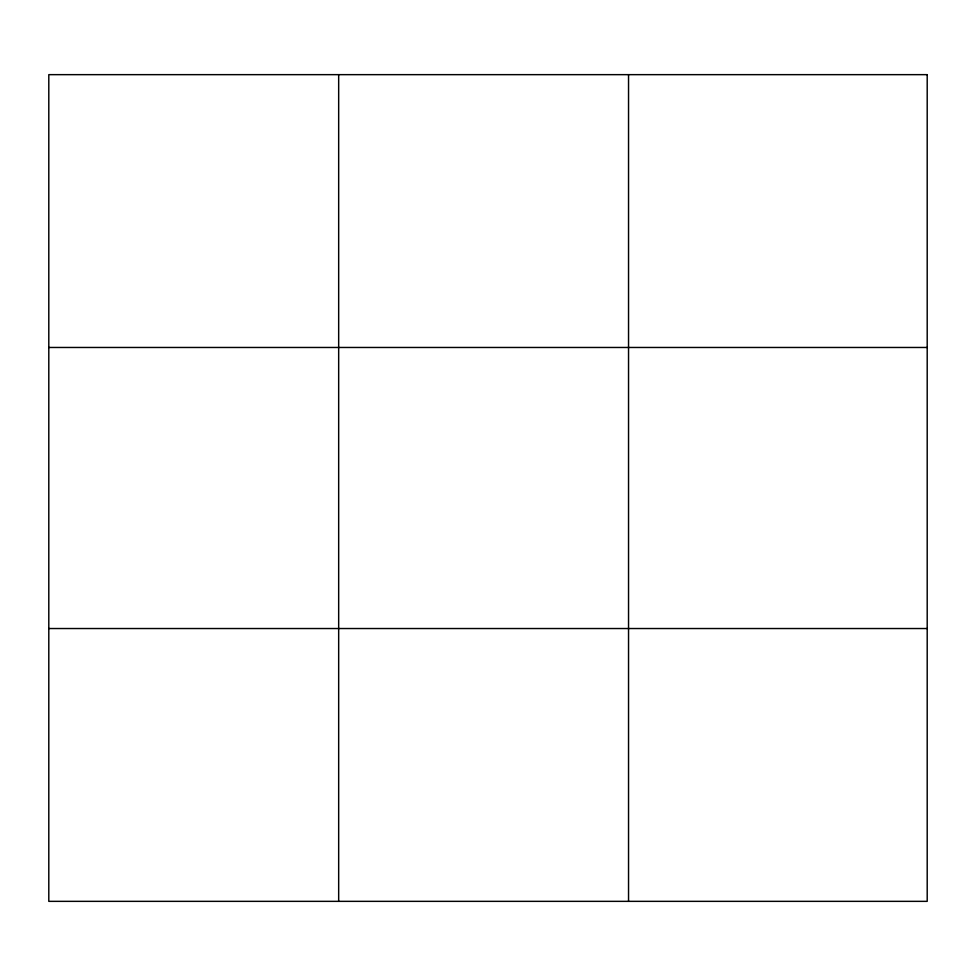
<?xml version="1.0" encoding="UTF-8"?>
<svg xmlns="http://www.w3.org/2000/svg" width="976" height="976" viewBox="0 0 976 976"><rect width="100%" height="100%" fill="white"/><g stroke="black" fill="none" stroke-linecap="round" stroke-linejoin="round"><path stroke-width="1.46" d="M338.672 901.348L338.672 74.652M628.544 901.348L628.544 74.652M48.8 347.468L927.2 347.468M48.8 628.532L927.2 628.532M927.2 74.652L927.2 901.348L48.8 901.348L48.8 74.652L927.2 74.652"/></g></svg>
